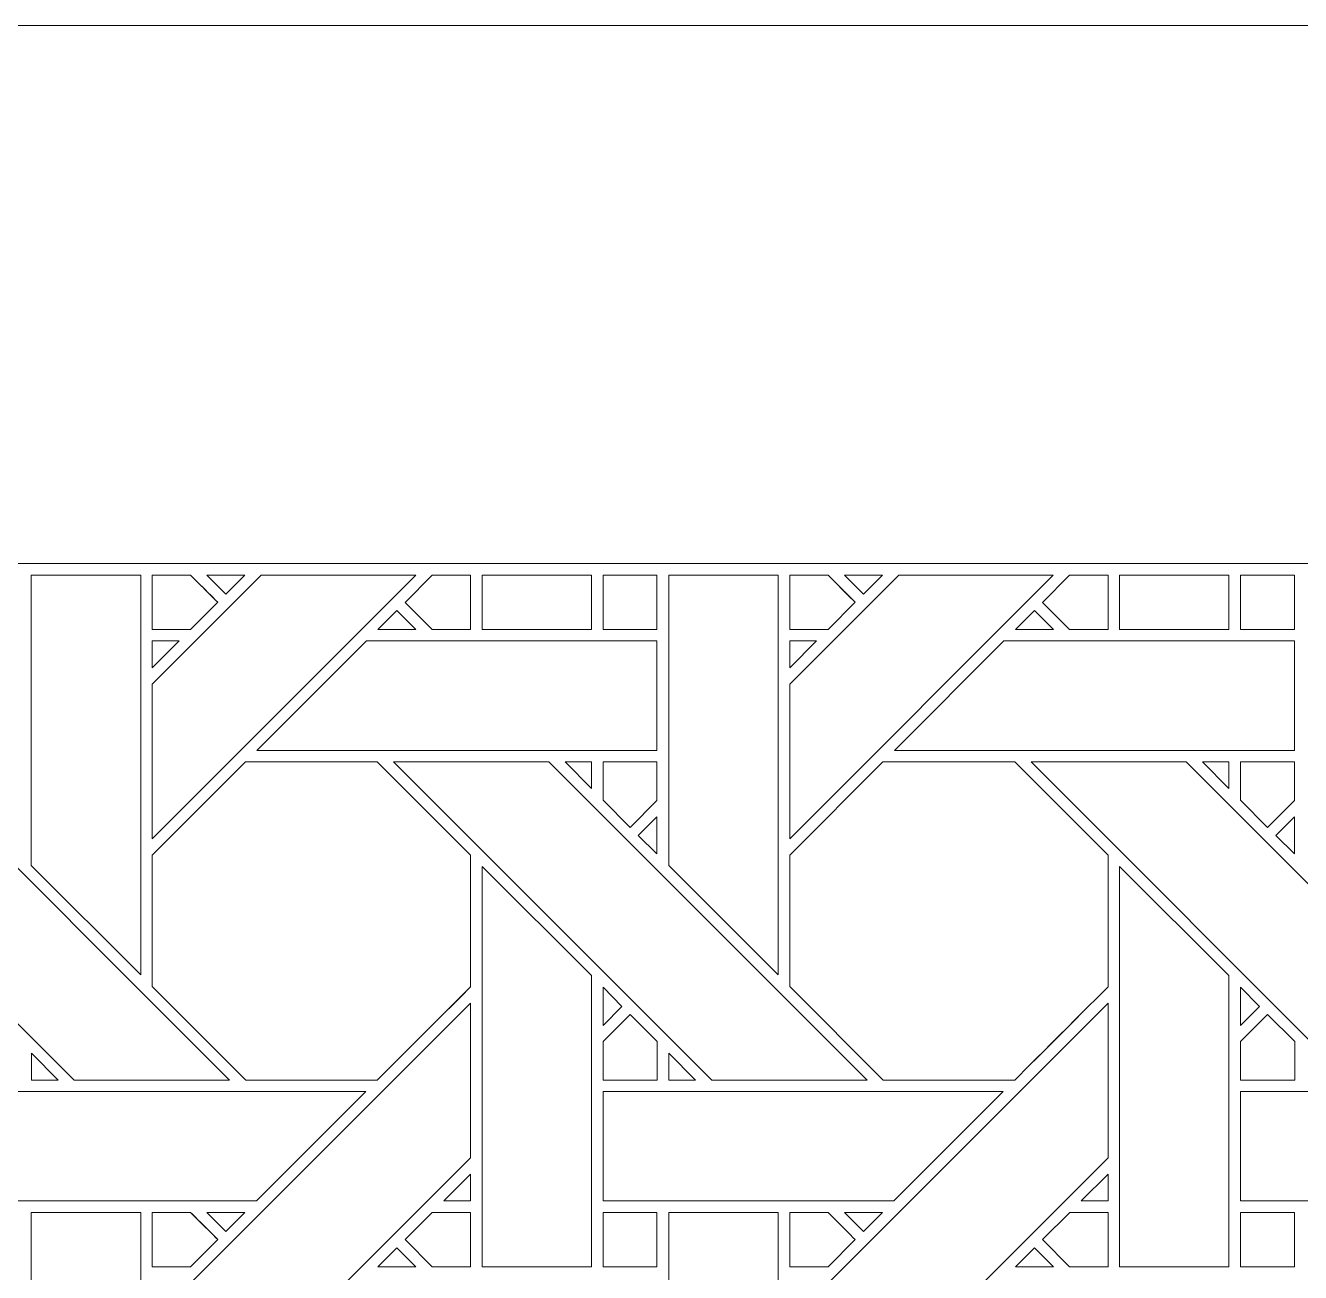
# Model space of a CAD drawing. Header units: inches. Extents: x 4.9 to 19.9, y 1.6 to 16.6.
# Drawn here: x 10.534 to 12.432, y 14.738 to 16.595 of the extents above; entities that cross this region are included whole.
import ezdxf

# ---------------------------------------------------------------- set-up
doc = ezdxf.new("R2010")
doc.units = ezdxf.units.IN
doc.header["$MEASUREMENT"] = 0
doc.layers.add('Design', color=7, linetype='Continuous', lineweight=0)

msp = doc.modelspace()

# ---------------------------------------------------------------- linework, layer by layer
at = {"layer": 'Design'}
for points, knots in [([(4.8829, 16.5948), (4.8829, 16.5948), (4.8829, 1.5948), (4.8829, 1.5948), (4.8829, 1.5948), (19.8829, 1.5948), (19.8829, 1.5948), (19.8829, 1.5948), (19.8829, 16.5948), (19.8829, 16.5948), (19.8829, 16.5948), (4.8829, 16.5948), (4.8829, 16.5948)], [0, 0, 0, 0, 1, 1, 1, 2, 2, 2, 3, 3, 3, 4, 4, 4, 4]), ([(5.684, 15.7937), (5.684, 15.7937), (5.684, 2.3959), (5.684, 2.3959), (5.684, 2.3959), (19.0818, 2.3959), (19.0818, 2.3959), (19.0818, 2.3959), (19.0818, 15.7937), (19.0818, 15.7937), (19.0818, 15.7937), (5.684, 15.7937), (5.684, 15.7937)], [0, 0, 0, 0, 1, 1, 1, 2, 2, 2, 3, 3, 3, 4, 4, 4, 4]), ([(10.5429, 15.7763), (10.5429, 15.7763), (10.7058, 15.7763), (10.7058, 15.7763), (10.7058, 15.7763), (10.7058, 15.1812), (10.7058, 15.1812), (10.7058, 15.1812), (10.5429, 15.3441), (10.5429, 15.3441), (10.5429, 15.3441), (10.5429, 15.7763), (10.5429, 15.7763)], [0, 0, 0, 0, 1, 1, 1, 2, 2, 2, 3, 3, 3, 4, 4, 4, 4]), ([(10.78, 15.7763), (10.7852, 15.7711), (10.8159, 15.7404), (10.8203, 15.736), (10.8203, 15.736), (10.7799, 15.6956), (10.7799, 15.6956), (10.7799, 15.6956), (10.7229, 15.6956), (10.7229, 15.6956), (10.7229, 15.6956), (10.7229, 15.7763), (10.7229, 15.7763), (10.7229, 15.7763), (10.78, 15.7763), (10.78, 15.7763)], [0, 0, 0, 0, 1, 1, 1, 2, 2, 2, 3, 3, 3, 4, 4, 4, 5, 5, 5, 5]), ([(11.1152, 15.7763), (11.1152, 15.7763), (10.7229, 15.3841), (10.7229, 15.3841), (10.7229, 15.3841), (10.7229, 15.6142), (10.7229, 15.6142), (10.7229, 15.6142), (10.8851, 15.7763), (10.8851, 15.7763), (10.8851, 15.7763), (11.1152, 15.7763), (11.1152, 15.7763)], [0, 0, 0, 0, 1, 1, 1, 2, 2, 2, 3, 3, 3, 4, 4, 4, 4]), ([(10.8045, 15.7518), (10.8104, 15.7458), (10.8162, 15.7402), (10.8203, 15.736), (10.8203, 15.736), (10.7799, 15.6956), (10.7799, 15.6956), (10.7799, 15.6956), (10.7229, 15.6956), (10.7229, 15.6956), (10.7229, 15.6956), (10.7229, 15.7763), (10.7229, 15.7763), (10.7229, 15.7763), (10.78, 15.7763), (10.78, 15.7763), (10.7854, 15.771), (10.7952, 15.7611), (10.8045, 15.7518)], [0, 0, 0, 0, 1, 1, 1, 2, 2, 2, 3, 3, 3, 4, 4, 4, 5, 5, 5, 6, 6, 6, 6]), ([(10.8608, 15.7763), (10.8608, 15.7763), (10.8325, 15.7481), (10.8325, 15.7481), (10.8325, 15.7481), (10.8044, 15.7763), (10.8044, 15.7763), (10.8044, 15.7763), (10.8608, 15.7763), (10.8608, 15.7763)], [0, 0, 0, 0, 1, 1, 1, 2, 2, 2, 3, 3, 3, 3]), ([(11.1395, 15.6956), (11.1395, 15.6956), (11.0991, 15.7359), (11.0991, 15.7359), (11.0991, 15.7359), (11.1395, 15.7763), (11.1395, 15.7763), (11.1395, 15.7763), (11.1966, 15.7763), (11.1966, 15.7763), (11.1966, 15.7763), (11.1966, 15.6956), (11.1966, 15.6956), (11.1966, 15.6956), (11.1395, 15.6956), (11.1395, 15.6956)], [0, 0, 0, 0, 1, 1, 1, 2, 2, 2, 3, 3, 3, 4, 4, 4, 5, 5, 5, 5]), ([(11.1966, 15.6956), (11.1966, 15.6956), (11.1395, 15.6956), (11.1395, 15.6956), (11.1395, 15.6956), (11.0991, 15.7359), (11.0991, 15.7359), (11.0991, 15.7359), (11.1395, 15.7763), (11.1395, 15.7763), (11.1395, 15.7763), (11.1966, 15.7763), (11.1966, 15.7763), (11.1966, 15.7763), (11.1966, 15.6956), (11.1966, 15.6956)], [0, 0, 0, 0, 1, 1, 1, 2, 2, 2, 3, 3, 3, 4, 4, 4, 5, 5, 5, 5]), ([(11.3765, 15.7763), (11.3765, 15.7763), (11.3765, 15.6955), (11.3765, 15.6955), (11.3765, 15.6955), (11.2137, 15.6955), (11.2137, 15.6955), (11.2137, 15.6955), (11.2137, 15.7763), (11.2137, 15.7763), (11.2137, 15.7763), (11.3765, 15.7763), (11.3765, 15.7763)], [0, 0, 0, 0, 1, 1, 1, 2, 2, 2, 3, 3, 3, 4, 4, 4, 4]), ([(11.474, 15.7763), (11.474, 15.7763), (11.474, 15.6956), (11.474, 15.6956), (11.474, 15.6956), (11.3938, 15.6956), (11.3938, 15.6956), (11.3938, 15.6956), (11.3938, 15.7763), (11.3938, 15.7763), (11.3938, 15.7763), (11.474, 15.7763), (11.474, 15.7763)], [0, 0, 0, 0, 1, 1, 1, 2, 2, 2, 3, 3, 3, 4, 4, 4, 4]), ([(11.3938, 15.7763), (11.3938, 15.7763), (11.474, 15.7763), (11.474, 15.7763), (11.474, 15.7763), (11.474, 15.6956), (11.474, 15.6956), (11.474, 15.6956), (11.3938, 15.6956), (11.3938, 15.6956), (11.3938, 15.6956), (11.3938, 15.7763), (11.3938, 15.7763)], [0, 0, 0, 0, 1, 1, 1, 2, 2, 2, 3, 3, 3, 4, 4, 4, 4]), ([(11.4916, 15.7763), (11.4916, 15.7763), (11.6545, 15.7763), (11.6545, 15.7763), (11.6545, 15.7763), (11.6545, 15.1812), (11.6545, 15.1812), (11.6545, 15.1812), (11.4916, 15.3441), (11.4916, 15.3441), (11.4916, 15.3441), (11.4916, 15.7763), (11.4916, 15.7763)], [0, 0, 0, 0, 1, 1, 1, 2, 2, 2, 3, 3, 3, 4, 4, 4, 4]), ([(11.7288, 15.7763), (11.734, 15.7711), (11.7646, 15.7404), (11.7691, 15.736), (11.7691, 15.736), (11.7286, 15.6956), (11.7286, 15.6956), (11.7286, 15.6956), (11.6717, 15.6956), (11.6717, 15.6956), (11.6717, 15.6956), (11.6717, 15.7763), (11.6717, 15.7763), (11.6717, 15.7763), (11.7288, 15.7763), (11.7288, 15.7763)], [0, 0, 0, 0, 1, 1, 1, 2, 2, 2, 3, 3, 3, 4, 4, 4, 5, 5, 5, 5]), ([(12.0639, 15.7763), (12.0639, 15.7763), (11.6717, 15.3841), (11.6717, 15.3841), (11.6717, 15.3841), (11.6717, 15.6142), (11.6717, 15.6142), (11.6717, 15.6142), (11.8338, 15.7763), (11.8338, 15.7763), (11.8338, 15.7763), (12.0639, 15.7763), (12.0639, 15.7763)], [0, 0, 0, 0, 1, 1, 1, 2, 2, 2, 3, 3, 3, 4, 4, 4, 4]), ([(11.7691, 15.736), (11.7691, 15.736), (11.7286, 15.6956), (11.7286, 15.6956), (11.7286, 15.6956), (11.6717, 15.6956), (11.6717, 15.6956), (11.6717, 15.6956), (11.6717, 15.7763), (11.6717, 15.7763), (11.6717, 15.7763), (11.7288, 15.7763), (11.7288, 15.7763), (11.7342, 15.7709), (11.7649, 15.7402), (11.7691, 15.736)], [0, 0, 0, 0, 1, 1, 1, 2, 2, 2, 3, 3, 3, 4, 4, 4, 5, 5, 5, 5]), ([(11.8096, 15.7763), (11.8096, 15.7763), (11.7813, 15.7481), (11.7813, 15.7481), (11.7813, 15.7481), (11.7531, 15.7763), (11.7531, 15.7763), (11.7531, 15.7763), (11.8096, 15.7763), (11.8096, 15.7763)], [0, 0, 0, 0, 1, 1, 1, 2, 2, 2, 3, 3, 3, 3]), ([(12.0882, 15.6956), (12.0882, 15.6956), (12.0479, 15.7359), (12.0479, 15.7359), (12.0479, 15.7359), (12.0882, 15.7763), (12.0882, 15.7763), (12.0882, 15.7763), (12.1453, 15.7763), (12.1453, 15.7763), (12.1453, 15.7763), (12.1453, 15.6956), (12.1453, 15.6956), (12.1453, 15.6956), (12.0882, 15.6956), (12.0882, 15.6956)], [0, 0, 0, 0, 1, 1, 1, 2, 2, 2, 3, 3, 3, 4, 4, 4, 5, 5, 5, 5]), ([(12.1453, 15.6956), (12.1453, 15.6956), (12.0882, 15.6956), (12.0882, 15.6956), (12.0882, 15.6956), (12.0479, 15.7359), (12.0479, 15.7359), (12.0479, 15.7359), (12.0882, 15.7763), (12.0882, 15.7763), (12.0882, 15.7763), (12.1453, 15.7763), (12.1453, 15.7763), (12.1453, 15.7763), (12.1453, 15.6956), (12.1453, 15.6956)], [0, 0, 0, 0, 1, 1, 1, 2, 2, 2, 3, 3, 3, 4, 4, 4, 5, 5, 5, 5]), ([(12.3252, 15.7763), (12.3252, 15.7763), (12.3252, 15.6955), (12.3252, 15.6955), (12.3252, 15.6955), (12.1625, 15.6955), (12.1625, 15.6955), (12.1625, 15.6955), (12.1625, 15.7763), (12.1625, 15.7763), (12.1625, 15.7763), (12.3252, 15.7763), (12.3252, 15.7763)], [0, 0, 0, 0, 1, 1, 1, 2, 2, 2, 3, 3, 3, 4, 4, 4, 4]), ([(12.4228, 15.6956), (12.4228, 15.6956), (12.3425, 15.6956), (12.3425, 15.6956), (12.3425, 15.6956), (12.3425, 15.7763), (12.3425, 15.7763), (12.3425, 15.7763), (12.4228, 15.7763), (12.4228, 15.7763), (12.4228, 15.7763), (12.4228, 15.6956), (12.4228, 15.6956)], [0, 0, 0, 0, 1, 1, 1, 2, 2, 2, 3, 3, 3, 4, 4, 4, 4]), ([(12.3425, 15.7763), (12.3425, 15.7763), (12.4228, 15.7763), (12.4228, 15.7763), (12.4228, 15.7763), (12.4228, 15.6956), (12.4228, 15.6956), (12.4228, 15.6956), (12.3425, 15.6956), (12.3425, 15.6956), (12.3425, 15.6956), (12.3425, 15.7763), (12.3425, 15.7763)], [0, 0, 0, 0, 1, 1, 1, 2, 2, 2, 3, 3, 3, 4, 4, 4, 4]), ([(11.0588, 15.6955), (11.0588, 15.6955), (11.087, 15.7238), (11.087, 15.7238), (11.087, 15.7238), (11.1153, 15.6955), (11.1153, 15.6955), (11.1153, 15.6955), (11.0588, 15.6955), (11.0588, 15.6955)], [0, 0, 0, 0, 1, 1, 1, 2, 2, 2, 3, 3, 3, 3]), ([(12.0075, 15.6955), (12.0075, 15.6955), (12.0358, 15.7238), (12.0358, 15.7238), (12.0358, 15.7238), (12.064, 15.6955), (12.064, 15.6955), (12.064, 15.6955), (12.0075, 15.6955), (12.0075, 15.6955)], [0, 0, 0, 0, 1, 1, 1, 2, 2, 2, 3, 3, 3, 3]), ([(10.7628, 15.6784), (10.7628, 15.6784), (10.7229, 15.6385), (10.7229, 15.6385), (10.7229, 15.6385), (10.7229, 15.6784), (10.7229, 15.6784), (10.7229, 15.6784), (10.7628, 15.6784), (10.7628, 15.6784)], [0, 0, 0, 0, 1, 1, 1, 2, 2, 2, 3, 3, 3, 3]), ([(11.4741, 15.6784), (11.4741, 15.6784), (11.4741, 15.5155), (11.4741, 15.5155), (11.4741, 15.5155), (10.8788, 15.5155), (10.8788, 15.5155), (10.8788, 15.5155), (11.0416, 15.6784), (11.0416, 15.6784), (11.0416, 15.6784), (11.4741, 15.6784), (11.4741, 15.6784)], [0, 0, 0, 0, 1, 1, 1, 2, 2, 2, 3, 3, 3, 4, 4, 4, 4]), ([(11.7115, 15.6784), (11.7115, 15.6784), (11.6717, 15.6385), (11.6717, 15.6385), (11.6717, 15.6385), (11.6717, 15.6784), (11.6717, 15.6784), (11.6717, 15.6784), (11.7115, 15.6784), (11.7115, 15.6784)], [0, 0, 0, 0, 1, 1, 1, 2, 2, 2, 3, 3, 3, 3]), ([(12.4228, 15.6784), (12.4228, 15.6784), (12.4228, 15.5155), (12.4228, 15.5155), (12.4228, 15.5155), (11.8275, 15.5155), (11.8275, 15.5155), (11.8275, 15.5155), (11.9904, 15.6784), (11.9904, 15.6784), (11.9904, 15.6784), (12.4228, 15.6784), (12.4228, 15.6784)], [0, 0, 0, 0, 1, 1, 1, 2, 2, 2, 3, 3, 3, 4, 4, 4, 4]), ([(10.838, 15.0248), (10.838, 15.0248), (10.6069, 15.0248), (10.6069, 15.0248), (10.6069, 15.0248), (10.1334, 15.4984), (10.1334, 15.4984), (10.1334, 15.4984), (10.3643, 15.4984), (10.3643, 15.4984), (10.3643, 15.4984), (10.838, 15.0248), (10.838, 15.0248)], [0, 0, 0, 0, 1, 1, 1, 2, 2, 2, 3, 3, 3, 4, 4, 4, 4]), ([(11.0578, 15.4985), (11.0578, 15.4985), (11.1966, 15.3597), (11.1966, 15.3597), (11.1966, 15.3597), (11.1966, 15.1635), (11.1966, 15.1635), (11.1788, 15.1456), (11.0669, 15.0339), (11.0579, 15.0248), (11.0579, 15.0248), (10.8622, 15.0248), (10.8622, 15.0248), (10.8622, 15.0248), (10.7229, 15.1641), (10.7229, 15.1641), (10.7229, 15.1641), (10.7229, 15.3597), (10.7229, 15.3597), (10.7229, 15.3597), (10.8616, 15.4985), (10.8616, 15.4985), (10.8616, 15.4985), (11.0578, 15.4985), (11.0578, 15.4985)], [0, 0, 0, 0, 1, 1, 1, 2, 2, 2, 3, 3, 3, 4, 4, 4, 5, 5, 5, 6, 6, 6, 7, 7, 7, 8, 8, 8, 8]), ([(11.0578, 15.4985), (11.0578, 15.4985), (11.1966, 15.3597), (11.1966, 15.3597), (11.1966, 15.3597), (11.1966, 15.1635), (11.1966, 15.1635), (11.1786, 15.1454), (11.0668, 15.0337), (11.0579, 15.0248), (11.0579, 15.0248), (10.8622, 15.0248), (10.8622, 15.0248), (10.8622, 15.0248), (10.7229, 15.1641), (10.7229, 15.1641), (10.7229, 15.1641), (10.7229, 15.3597), (10.7229, 15.3597), (10.7229, 15.3597), (10.8616, 15.4985), (10.8616, 15.4985), (10.8616, 15.4985), (11.0578, 15.4985), (11.0578, 15.4985)], [0, 0, 0, 0, 1, 1, 1, 2, 2, 2, 3, 3, 3, 4, 4, 4, 5, 5, 5, 6, 6, 6, 7, 7, 7, 8, 8, 8, 8]), ([(11.7867, 15.0248), (11.7867, 15.0248), (11.5556, 15.0248), (11.5556, 15.0248), (11.5556, 15.0248), (11.0821, 15.4984), (11.0821, 15.4984), (11.0821, 15.4984), (11.313, 15.4984), (11.313, 15.4984), (11.313, 15.4984), (11.7867, 15.0248), (11.7867, 15.0248)], [0, 0, 0, 0, 1, 1, 1, 2, 2, 2, 3, 3, 3, 4, 4, 4, 4]), ([(11.3372, 15.4984), (11.3372, 15.4984), (11.3766, 15.4984), (11.3766, 15.4984), (11.3766, 15.4984), (11.3766, 15.4586), (11.3766, 15.4586), (11.3766, 15.4586), (11.3372, 15.4984), (11.3372, 15.4984)], [0, 0, 0, 0, 1, 1, 1, 2, 2, 2, 3, 3, 3, 3]), ([(11.3938, 15.4413), (11.3938, 15.4413), (11.3938, 15.4985), (11.3938, 15.4985), (11.3938, 15.4985), (11.474, 15.4985), (11.474, 15.4985), (11.474, 15.4985), (11.474, 15.4409), (11.474, 15.4409), (11.474, 15.4409), (11.4341, 15.4009), (11.4341, 15.4009), (11.4341, 15.4009), (11.3938, 15.4413), (11.3938, 15.4413)], [0, 0, 0, 0, 1, 1, 1, 2, 2, 2, 3, 3, 3, 4, 4, 4, 5, 5, 5, 5]), ([(11.474, 15.4409), (11.474, 15.4409), (11.4341, 15.4009), (11.4341, 15.4009), (11.4341, 15.4009), (11.3938, 15.4413), (11.3938, 15.4413), (11.3938, 15.4413), (11.3938, 15.4985), (11.3938, 15.4985), (11.3938, 15.4985), (11.474, 15.4985), (11.474, 15.4985), (11.474, 15.4985), (11.474, 15.4409), (11.474, 15.4409)], [0, 0, 0, 0, 1, 1, 1, 2, 2, 2, 3, 3, 3, 4, 4, 4, 5, 5, 5, 5]), ([(12.0066, 15.4985), (12.0066, 15.4985), (12.1453, 15.3597), (12.1453, 15.3597), (12.1453, 15.3597), (12.1453, 15.1635), (12.1453, 15.1635), (12.1275, 15.1456), (12.0156, 15.0339), (12.0066, 15.0248), (12.0066, 15.0248), (11.8109, 15.0248), (11.8109, 15.0248), (11.8109, 15.0248), (11.6717, 15.1641), (11.6717, 15.1641), (11.6717, 15.1641), (11.6717, 15.3597), (11.6717, 15.3597), (11.6717, 15.3597), (11.8104, 15.4985), (11.8104, 15.4985), (11.8104, 15.4985), (12.0066, 15.4985), (12.0066, 15.4985)], [0, 0, 0, 0, 1, 1, 1, 2, 2, 2, 3, 3, 3, 4, 4, 4, 5, 5, 5, 6, 6, 6, 7, 7, 7, 8, 8, 8, 8]), ([(12.0066, 15.4985), (12.0066, 15.4985), (12.1453, 15.3597), (12.1453, 15.3597), (12.1453, 15.3597), (12.1453, 15.1635), (12.1453, 15.1635), (12.1274, 15.1455), (12.0155, 15.0338), (12.0066, 15.0248), (12.0066, 15.0248), (11.8109, 15.0248), (11.8109, 15.0248), (11.8109, 15.0248), (11.6717, 15.1641), (11.6717, 15.1641), (11.6717, 15.1641), (11.6717, 15.3597), (11.6717, 15.3597), (11.6717, 15.3597), (11.8104, 15.4985), (11.8104, 15.4985), (11.8104, 15.4985), (12.0066, 15.4985), (12.0066, 15.4985)], [0, 0, 0, 0, 1, 1, 1, 2, 2, 2, 3, 3, 3, 4, 4, 4, 5, 5, 5, 6, 6, 6, 7, 7, 7, 8, 8, 8, 8]), ([(12.7354, 15.0248), (12.7354, 15.0248), (12.5044, 15.0248), (12.5044, 15.0248), (12.5044, 15.0248), (12.0308, 15.4984), (12.0308, 15.4984), (12.0308, 15.4984), (12.2618, 15.4984), (12.2618, 15.4984), (12.2618, 15.4984), (12.7354, 15.0248), (12.7354, 15.0248)], [0, 0, 0, 0, 1, 1, 1, 2, 2, 2, 3, 3, 3, 4, 4, 4, 4]), ([(12.2859, 15.4984), (12.2859, 15.4984), (12.3253, 15.4984), (12.3253, 15.4984), (12.3253, 15.4984), (12.3253, 15.4586), (12.3253, 15.4586), (12.3253, 15.4586), (12.2859, 15.4984), (12.2859, 15.4984)], [0, 0, 0, 0, 1, 1, 1, 2, 2, 2, 3, 3, 3, 3]), ([(12.3425, 15.4413), (12.3425, 15.4413), (12.3425, 15.4985), (12.3425, 15.4985), (12.3425, 15.4985), (12.4228, 15.4985), (12.4228, 15.4985), (12.4228, 15.4985), (12.4228, 15.4409), (12.4228, 15.4409), (12.4228, 15.4409), (12.3828, 15.4009), (12.3828, 15.4009), (12.3828, 15.4009), (12.3425, 15.4413), (12.3425, 15.4413)], [0, 0, 0, 0, 1, 1, 1, 2, 2, 2, 3, 3, 3, 4, 4, 4, 5, 5, 5, 5]), ([(12.4228, 15.4409), (12.4228, 15.4409), (12.3828, 15.4009), (12.3828, 15.4009), (12.3828, 15.4009), (12.3425, 15.4413), (12.3425, 15.4413), (12.3425, 15.4413), (12.3425, 15.4985), (12.3425, 15.4985), (12.3425, 15.4985), (12.4228, 15.4985), (12.4228, 15.4985), (12.4228, 15.4985), (12.4228, 15.4409), (12.4228, 15.4409)], [0, 0, 0, 0, 1, 1, 1, 2, 2, 2, 3, 3, 3, 4, 4, 4, 5, 5, 5, 5]), ([(11.4741, 15.4166), (11.4741, 15.4166), (11.4741, 15.3614), (11.4741, 15.3614), (11.4741, 15.3614), (11.4463, 15.3888), (11.4463, 15.3888), (11.4463, 15.3888), (11.4741, 15.4166), (11.4741, 15.4166)], [0, 0, 0, 0, 1, 1, 1, 2, 2, 2, 3, 3, 3, 3]), ([(12.4228, 15.4166), (12.4228, 15.4166), (12.4228, 15.3614), (12.4228, 15.3614), (12.4228, 15.3614), (12.395, 15.3888), (12.395, 15.3888), (12.395, 15.3888), (12.4228, 15.4166), (12.4228, 15.4166)], [0, 0, 0, 0, 1, 1, 1, 2, 2, 2, 3, 3, 3, 3]), ([(11.2137, 14.7468), (11.2137, 14.7468), (11.2137, 15.3426), (11.2137, 15.3426), (11.2137, 15.3426), (11.3765, 15.1805), (11.3765, 15.1805), (11.3765, 15.1805), (11.3765, 14.7468), (11.3765, 14.7468), (11.3765, 14.7468), (11.2137, 14.7468), (11.2137, 14.7468)], [0, 0, 0, 0, 1, 1, 1, 2, 2, 2, 3, 3, 3, 4, 4, 4, 4]), ([(12.1625, 14.7468), (12.1625, 14.7468), (12.1625, 15.3426), (12.1625, 15.3426), (12.1625, 15.3426), (12.3252, 15.1805), (12.3252, 15.1805), (12.3252, 15.1805), (12.3252, 14.7468), (12.3252, 14.7468), (12.3252, 14.7468), (12.1625, 14.7468), (12.1625, 14.7468)], [0, 0, 0, 0, 1, 1, 1, 2, 2, 2, 3, 3, 3, 4, 4, 4, 4]), ([(11.3938, 15.1062), (11.3938, 15.1062), (11.3938, 15.163), (11.3938, 15.163), (11.3938, 15.163), (11.422, 15.1344), (11.422, 15.1344), (11.422, 15.1344), (11.3938, 15.1062), (11.3938, 15.1062)], [0, 0, 0, 0, 1, 1, 1, 2, 2, 2, 3, 3, 3, 3]), ([(12.3425, 15.1062), (12.3425, 15.1062), (12.3425, 15.163), (12.3425, 15.163), (12.3425, 15.163), (12.3707, 15.1344), (12.3707, 15.1344), (12.3707, 15.1344), (12.3425, 15.1062), (12.3425, 15.1062)], [0, 0, 0, 0, 1, 1, 1, 2, 2, 2, 3, 3, 3, 3]), ([(11.1966, 14.909), (11.1966, 14.909), (10.7229, 14.4354), (10.7229, 14.4354), (10.7229, 14.4354), (10.7229, 14.6655), (10.7229, 14.6655), (10.7229, 14.6655), (11.1966, 15.139), (11.1966, 15.139), (11.1966, 15.139), (11.1966, 14.909), (11.1966, 14.909)], [0, 0, 0, 0, 1, 1, 1, 2, 2, 2, 3, 3, 3, 4, 4, 4, 4]), ([(12.1453, 14.909), (12.1453, 14.909), (11.6717, 14.4354), (11.6717, 14.4354), (11.6717, 14.4354), (11.6717, 14.6655), (11.6717, 14.6655), (11.6717, 14.6655), (12.1453, 15.139), (12.1453, 15.139), (12.1453, 15.139), (12.1453, 14.909), (12.1453, 14.909)], [0, 0, 0, 0, 1, 1, 1, 2, 2, 2, 3, 3, 3, 4, 4, 4, 4]), ([(11.3938, 15.0246), (11.3938, 15.0246), (11.3938, 15.0819), (11.3938, 15.0819), (11.3938, 15.0819), (11.4341, 15.1222), (11.4341, 15.1222), (11.4341, 15.1222), (11.4745, 15.0819), (11.4745, 15.0819), (11.4745, 15.0819), (11.4745, 15.0246), (11.4745, 15.0246), (11.4745, 15.0246), (11.3938, 15.0246), (11.3938, 15.0246)], [0, 0, 0, 0, 1, 1, 1, 2, 2, 2, 3, 3, 3, 4, 4, 4, 5, 5, 5, 5]), ([(11.4341, 15.1222), (11.4341, 15.1222), (11.4745, 15.0819), (11.4745, 15.0819), (11.4745, 15.0819), (11.4745, 15.0246), (11.4745, 15.0246), (11.4745, 15.0246), (11.3938, 15.0246), (11.3938, 15.0246), (11.3938, 15.0246), (11.3938, 15.0819), (11.3938, 15.0819), (11.3938, 15.0819), (11.4341, 15.1222), (11.4341, 15.1222)], [0, 0, 0, 0, 1, 1, 1, 2, 2, 2, 3, 3, 3, 4, 4, 4, 5, 5, 5, 5]), ([(12.3425, 15.0246), (12.3425, 15.0246), (12.3425, 15.0819), (12.3425, 15.0819), (12.3425, 15.0819), (12.3829, 15.1222), (12.3829, 15.1222), (12.3829, 15.1222), (12.4232, 15.0819), (12.4232, 15.0819), (12.4232, 15.0819), (12.4232, 15.0246), (12.4232, 15.0246), (12.4232, 15.0246), (12.3425, 15.0246), (12.3425, 15.0246)], [0, 0, 0, 0, 1, 1, 1, 2, 2, 2, 3, 3, 3, 4, 4, 4, 5, 5, 5, 5]), ([(12.3829, 15.1222), (12.3829, 15.1222), (12.4232, 15.0819), (12.4232, 15.0819), (12.4232, 15.0819), (12.4232, 15.0246), (12.4232, 15.0246), (12.4232, 15.0246), (12.3425, 15.0246), (12.3425, 15.0246), (12.3425, 15.0246), (12.3425, 15.0819), (12.3425, 15.0819), (12.3425, 15.0819), (12.3829, 15.1222), (12.3829, 15.1222)], [0, 0, 0, 0, 1, 1, 1, 2, 2, 2, 3, 3, 3, 4, 4, 4, 5, 5, 5, 5]), ([(10.543, 15.0248), (10.543, 15.0248), (10.543, 15.0646), (10.543, 15.0646), (10.543, 15.0646), (10.5827, 15.0248), (10.5827, 15.0248), (10.5827, 15.0248), (10.543, 15.0248), (10.543, 15.0248)], [0, 0, 0, 0, 1, 1, 1, 2, 2, 2, 3, 3, 3, 3]), ([(11.4917, 15.0248), (11.4917, 15.0248), (11.4917, 15.0646), (11.4917, 15.0646), (11.4917, 15.0646), (11.5314, 15.0248), (11.5314, 15.0248), (11.5314, 15.0248), (11.4917, 15.0248), (11.4917, 15.0248)], [0, 0, 0, 0, 1, 1, 1, 2, 2, 2, 3, 3, 3, 3]), ([(10.8781, 14.8448), (10.8781, 14.8448), (10.4451, 14.8448), (10.4451, 14.8448), (10.4451, 14.8448), (10.4451, 15.0075), (10.4451, 15.0075), (10.4451, 15.0075), (11.0408, 15.0075), (11.0408, 15.0075), (11.0408, 15.0075), (10.8781, 14.8448), (10.8781, 14.8448)], [0, 0, 0, 0, 1, 1, 1, 2, 2, 2, 3, 3, 3, 4, 4, 4, 4]), ([(11.8268, 14.8448), (11.8268, 14.8448), (11.3938, 14.8448), (11.3938, 14.8448), (11.3938, 14.8448), (11.3938, 15.0075), (11.3938, 15.0075), (11.3938, 15.0075), (11.9895, 15.0075), (11.9895, 15.0075), (11.9895, 15.0075), (11.8268, 14.8448), (11.8268, 14.8448)], [0, 0, 0, 0, 1, 1, 1, 2, 2, 2, 3, 3, 3, 4, 4, 4, 4]), ([(12.7755, 14.8448), (12.7755, 14.8448), (12.3425, 14.8448), (12.3425, 14.8448), (12.3425, 14.8448), (12.3425, 15.0075), (12.3425, 15.0075), (12.3425, 15.0075), (12.9382, 15.0075), (12.9382, 15.0075), (12.9382, 15.0075), (12.7755, 14.8448), (12.7755, 14.8448)], [0, 0, 0, 0, 1, 1, 1, 2, 2, 2, 3, 3, 3, 4, 4, 4, 4]), ([(11.1568, 14.8449), (11.1568, 14.8449), (11.1966, 14.8846), (11.1966, 14.8846), (11.1966, 14.8846), (11.1966, 14.8449), (11.1966, 14.8449), (11.1966, 14.8449), (11.1568, 14.8449), (11.1568, 14.8449)], [0, 0, 0, 0, 1, 1, 1, 2, 2, 2, 3, 3, 3, 3]), ([(12.1056, 14.8449), (12.1056, 14.8449), (12.1453, 14.8846), (12.1453, 14.8846), (12.1453, 14.8846), (12.1453, 14.8449), (12.1453, 14.8449), (12.1453, 14.8449), (12.1056, 14.8449), (12.1056, 14.8449)], [0, 0, 0, 0, 1, 1, 1, 2, 2, 2, 3, 3, 3, 3]), ([(10.5429, 14.3954), (10.5429, 14.3954), (10.5429, 14.8276), (10.5429, 14.8276), (10.5429, 14.8276), (10.7058, 14.8276), (10.7058, 14.8276), (10.7058, 14.8276), (10.7058, 14.2324), (10.7058, 14.2324), (10.7058, 14.2324), (10.5429, 14.3954), (10.5429, 14.3954)], [0, 0, 0, 0, 1, 1, 1, 2, 2, 2, 3, 3, 3, 4, 4, 4, 4]), ([(10.78, 14.8276), (10.7851, 14.8225), (10.8159, 14.7917), (10.8203, 14.7873), (10.8203, 14.7873), (10.7799, 14.7468), (10.7799, 14.7468), (10.7799, 14.7468), (10.7229, 14.7468), (10.7229, 14.7468), (10.7229, 14.7468), (10.7229, 14.8276), (10.7229, 14.8276), (10.7229, 14.8276), (10.78, 14.8276), (10.78, 14.8276)], [0, 0, 0, 0, 1, 1, 1, 2, 2, 2, 3, 3, 3, 4, 4, 4, 5, 5, 5, 5]), ([(10.8045, 14.8031), (10.8045, 14.8031), (10.8203, 14.7873), (10.8203, 14.7873), (10.8203, 14.7873), (10.7799, 14.7468), (10.7799, 14.7468), (10.7799, 14.7468), (10.7229, 14.7468), (10.7229, 14.7468), (10.7229, 14.7468), (10.7229, 14.8276), (10.7229, 14.8276), (10.7229, 14.8276), (10.78, 14.8276), (10.78, 14.8276), (10.7853, 14.8223), (10.7952, 14.8124), (10.8045, 14.8031)], [0, 0, 0, 0, 1, 1, 1, 2, 2, 2, 3, 3, 3, 4, 4, 4, 5, 5, 5, 6, 6, 6, 6]), ([(10.8044, 14.8276), (10.8044, 14.8276), (10.8608, 14.8276), (10.8608, 14.8276), (10.8608, 14.8276), (10.8325, 14.7994), (10.8325, 14.7994), (10.8325, 14.7994), (10.8044, 14.8276), (10.8044, 14.8276)], [0, 0, 0, 0, 1, 1, 1, 2, 2, 2, 3, 3, 3, 3]), ([(11.1395, 14.7468), (11.1395, 14.7468), (11.0991, 14.7872), (11.0991, 14.7872), (11.0991, 14.7872), (11.1396, 14.8276), (11.1396, 14.8276), (11.1396, 14.8276), (11.1966, 14.8276), (11.1966, 14.8276), (11.1966, 14.8276), (11.1966, 14.7468), (11.1966, 14.7468), (11.1966, 14.7468), (11.1395, 14.7468), (11.1395, 14.7468)], [0, 0, 0, 0, 1, 1, 1, 2, 2, 2, 3, 3, 3, 4, 4, 4, 5, 5, 5, 5]), ([(11.1966, 14.8276), (11.1966, 14.8276), (11.1966, 14.7468), (11.1966, 14.7468), (11.1966, 14.7468), (11.1395, 14.7468), (11.1395, 14.7468), (11.1395, 14.7468), (11.0991, 14.7872), (11.0991, 14.7872), (11.0991, 14.7872), (11.1396, 14.8276), (11.1396, 14.8276), (11.1396, 14.8276), (11.1966, 14.8276), (11.1966, 14.8276)], [0, 0, 0, 0, 1, 1, 1, 2, 2, 2, 3, 3, 3, 4, 4, 4, 5, 5, 5, 5]), ([(11.3938, 14.7468), (11.3938, 14.7468), (11.3938, 14.8276), (11.3938, 14.8276), (11.3938, 14.8276), (11.474, 14.8276), (11.474, 14.8276), (11.474, 14.8276), (11.474, 14.7468), (11.474, 14.7468), (11.474, 14.7468), (11.3938, 14.7468), (11.3938, 14.7468)], [0, 0, 0, 0, 1, 1, 1, 2, 2, 2, 3, 3, 3, 4, 4, 4, 4]), ([(11.3938, 14.8276), (11.3938, 14.8276), (11.474, 14.8276), (11.474, 14.8276), (11.474, 14.8276), (11.474, 14.7468), (11.474, 14.7468), (11.474, 14.7468), (11.3938, 14.7468), (11.3938, 14.7468), (11.3938, 14.7468), (11.3938, 14.8276), (11.3938, 14.8276)], [0, 0, 0, 0, 1, 1, 1, 2, 2, 2, 3, 3, 3, 4, 4, 4, 4]), ([(11.4916, 14.3954), (11.4916, 14.3954), (11.4916, 14.8276), (11.4916, 14.8276), (11.4916, 14.8276), (11.6545, 14.8276), (11.6545, 14.8276), (11.6545, 14.8276), (11.6545, 14.2324), (11.6545, 14.2324), (11.6545, 14.2324), (11.4916, 14.3954), (11.4916, 14.3954)], [0, 0, 0, 0, 1, 1, 1, 2, 2, 2, 3, 3, 3, 4, 4, 4, 4]), ([(11.7287, 14.8276), (11.7339, 14.8225), (11.7646, 14.7917), (11.7691, 14.7873), (11.7691, 14.7873), (11.7286, 14.7468), (11.7286, 14.7468), (11.7286, 14.7468), (11.6717, 14.7468), (11.6717, 14.7468), (11.6717, 14.7468), (11.6717, 14.8276), (11.6717, 14.8276), (11.6717, 14.8276), (11.7287, 14.8276), (11.7287, 14.8276)], [0, 0, 0, 0, 1, 1, 1, 2, 2, 2, 3, 3, 3, 4, 4, 4, 5, 5, 5, 5]), ([(11.7691, 14.7873), (11.7691, 14.7873), (11.7286, 14.7468), (11.7286, 14.7468), (11.7286, 14.7468), (11.6717, 14.7468), (11.6717, 14.7468), (11.6717, 14.7468), (11.6717, 14.8276), (11.6717, 14.8276), (11.6717, 14.8276), (11.7287, 14.8276), (11.7287, 14.8276), (11.7338, 14.8225), (11.7646, 14.7917), (11.7691, 14.7873)], [0, 0, 0, 0, 1, 1, 1, 2, 2, 2, 3, 3, 3, 4, 4, 4, 5, 5, 5, 5]), ([(11.7531, 14.8276), (11.7531, 14.8276), (11.8096, 14.8276), (11.8096, 14.8276), (11.8096, 14.8276), (11.7813, 14.7994), (11.7813, 14.7994), (11.7813, 14.7994), (11.7531, 14.8276), (11.7531, 14.8276)], [0, 0, 0, 0, 1, 1, 1, 2, 2, 2, 3, 3, 3, 3]), ([(12.0882, 14.7468), (12.0882, 14.7468), (12.0479, 14.7872), (12.0479, 14.7872), (12.0479, 14.7872), (12.0883, 14.8276), (12.0883, 14.8276), (12.0883, 14.8276), (12.1453, 14.8276), (12.1453, 14.8276), (12.1453, 14.8276), (12.1453, 14.7468), (12.1453, 14.7468), (12.1453, 14.7468), (12.0882, 14.7468), (12.0882, 14.7468)], [0, 0, 0, 0, 1, 1, 1, 2, 2, 2, 3, 3, 3, 4, 4, 4, 5, 5, 5, 5]), ([(12.1453, 14.8276), (12.1453, 14.8276), (12.1453, 14.7468), (12.1453, 14.7468), (12.1453, 14.7468), (12.0882, 14.7468), (12.0882, 14.7468), (12.0882, 14.7468), (12.0479, 14.7872), (12.0479, 14.7872), (12.0479, 14.7872), (12.0883, 14.8276), (12.0883, 14.8276), (12.0883, 14.8276), (12.1453, 14.8276), (12.1453, 14.8276)], [0, 0, 0, 0, 1, 1, 1, 2, 2, 2, 3, 3, 3, 4, 4, 4, 5, 5, 5, 5]), ([(12.3425, 14.8276), (12.3425, 14.8276), (12.4228, 14.8276), (12.4228, 14.8276), (12.4228, 14.8276), (12.4228, 14.7468), (12.4228, 14.7468), (12.4228, 14.7468), (12.3425, 14.7468), (12.3425, 14.7468), (12.3425, 14.7468), (12.3425, 14.8276), (12.3425, 14.8276)], [0, 0, 0, 0, 1, 1, 1, 2, 2, 2, 3, 3, 3, 4, 4, 4, 4]), ([(12.3425, 14.7468), (12.3425, 14.7468), (12.3425, 14.8276), (12.3425, 14.8276), (12.3425, 14.8276), (12.4228, 14.8276), (12.4228, 14.8276), (12.4228, 14.8276), (12.4228, 14.7468), (12.4228, 14.7468), (12.4228, 14.7468), (12.3425, 14.7468), (12.3425, 14.7468)], [0, 0, 0, 0, 1, 1, 1, 2, 2, 2, 3, 3, 3, 4, 4, 4, 4]), ([(11.1153, 14.7468), (11.1153, 14.7468), (11.0588, 14.7468), (11.0588, 14.7468), (11.0588, 14.7468), (11.087, 14.775), (11.087, 14.775), (11.087, 14.775), (11.1153, 14.7468), (11.1153, 14.7468)], [0, 0, 0, 0, 1, 1, 1, 2, 2, 2, 3, 3, 3, 3]), ([(12.064, 14.7468), (12.064, 14.7468), (12.0075, 14.7468), (12.0075, 14.7468), (12.0075, 14.7468), (12.0358, 14.775), (12.0358, 14.775), (12.0358, 14.775), (12.064, 14.7468), (12.064, 14.7468)], [0, 0, 0, 0, 1, 1, 1, 2, 2, 2, 3, 3, 3, 3])]:
    msp.add_open_spline(points, degree=3, knots=knots, dxfattribs=at)

doc.saveas('drawing.dxf')
